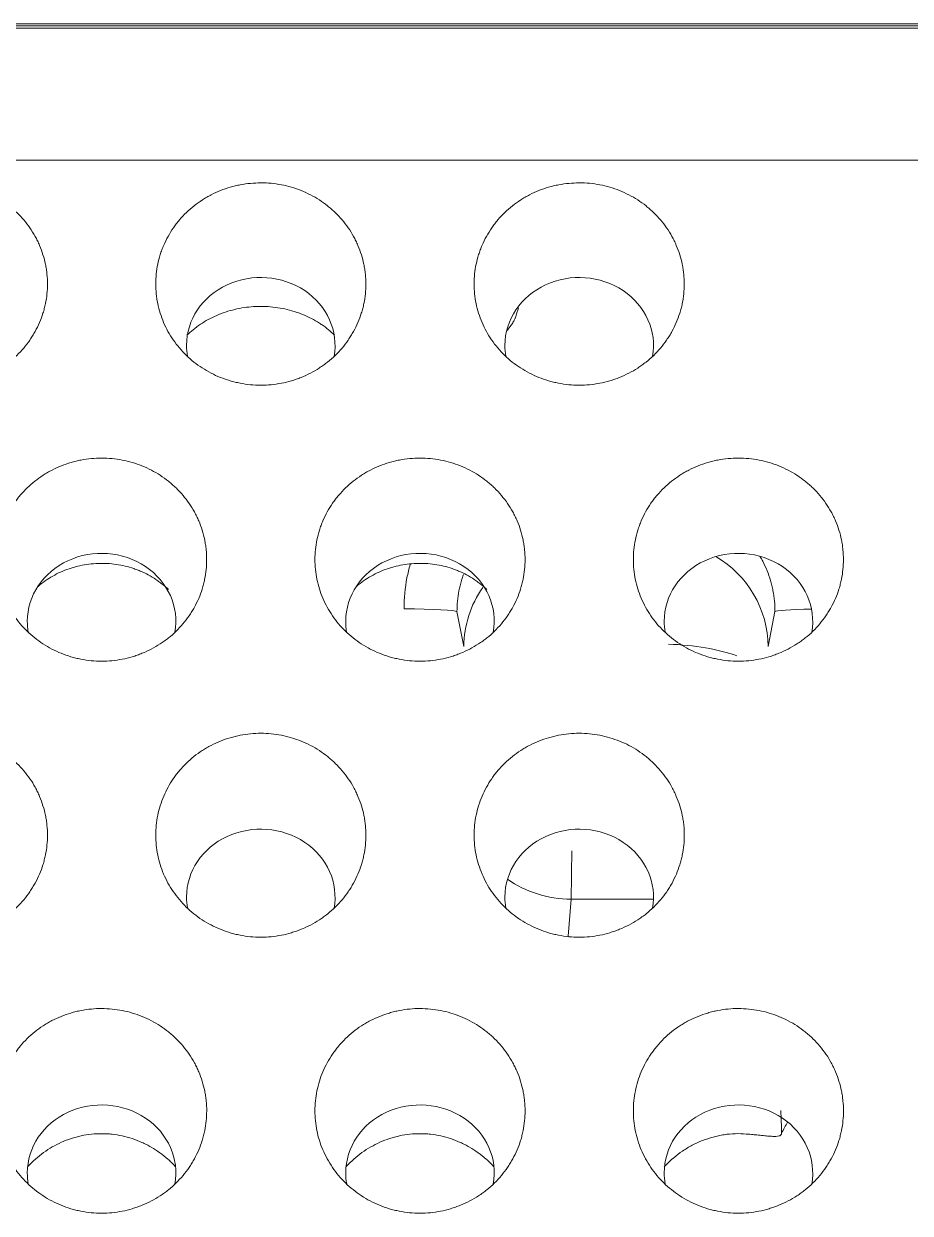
# Model space of a CAD drawing. Header units: millimetres. Extents: x 70151 to 230897, y 35202 to 113211.
# Drawn here: x 179196.41 to 179204.73, y 69244.43 to 69255.58 of the extents above; entities that cross this region are included whole.
import ezdxf

# ---------------------------------------------------------------- set-up
doc = ezdxf.new("R2010")
doc.units = ezdxf.units.MM
doc.header["$LTSCALE"] = 50
doc.layers.add('2-con', color=2, linetype='Continuous')
doc.layers.add('mark-B', color=2, linetype='Continuous', lineweight=20)

# ---------------------------------------------------------------- blocks, each defined once
blk = doc.blocks.new('무풍1WAY 대형')
at = {"layer": 'mark-B'}
for p, q in [((-546.632, -487.922), (-546.606, -487.577)), ((-547.405, -487.922), (-546.632, -487.922)), ((-548.546, -490.621), (-548.481, -490.294)), ((-545.627, -490.294), (-545.562, -490.621)), ((-551.699, -496.114), (0.012, -496.114)), ((-550.527, -496.135), (550.963, -496.135))]:
    blk.add_line(p, q, dxfattribs=at)
for centre, major_axis, ratio, start_param, end_param in [((-548.203, -485.356), (0.697, 0), 0.913545, 2.974894, 6.283185), ((-548.203, -485.356), (0.697, 0), 0.913545, 0, 0.162483), ((-545.215, -485.356), (0.697, 0), 0.913545, 2.974894, 6.283185), ((-545.215, -485.356), (0.697, 0), 0.913545, 0, 0.162483), ((-542.227, -485.356), (0.697, 0), 0.913545, 2.974894, 6.283185), ((-542.227, -485.356), (0.697, 0), 0.913545, 0, 0.162483), ((-546.709, -487.943), (0.697, 0), 0.913545, 2.976165, 6.283185), ((-546.709, -487.943), (0.697, 0), 0.913545, 0, 0.161204), ((-543.721, -487.943), (0.697, 0), 0.913545, 2.976165, 6.283185), ((-543.721, -487.943), (0.697, 0), 0.913545, 0, 0.161204), ((-546.625, -489.275), (0, -1.494), 0.01164, 3.577926, 4.066834), ((-546.632, -488.824), (0.993, -0.075), 0.905851, 0.99653, 1.638805), ((-547.473, -489.975), (0.996, -0.012), 0.343202, 3.915341, 4.642148), ((-547.486, -490.294), (0.977, -0.193), 0.984228, 3.340172, 4.373896), ((-546.622, -490.294), (0.977, 0.193), 0.984228, 5.48594, 6.084606), ((-548.203, -490.53), (0.697, 0), 0.913545, 2.977444, 6.283185), ((-548.203, -490.53), (0.697, 0), 0.913545, 0, 0.159831), ((-545.215, -490.53), (0.697, 0), 0.913545, 2.977444, 6.283185), ((-545.215, -490.53), (0.697, 0), 0.913545, 0, 0.159831), ((-542.227, -490.53), (0.697, 0), 0.913545, 2.977444, 6.283185), ((-542.227, -490.53), (0.697, 0), 0.913545, 0, 0.159831), ((-549.043, -490.621), (-0.498, -0.001), 0.049798, 1.887341, 3.106643), ((-545.065, -490.621), (-0.498, 0.001), 0.049798, 0.03495, 1.570898), ((-546.709, -493.118), (0.697, 0), 0.913545, 2.978723, 6.283185), ((-546.709, -493.118), (0.697, 0), 0.913545, 0, 0.158552), ((-543.721, -493.118), (0.697, 0), 0.913545, 2.978723, 6.283185), ((-543.721, -493.118), (0.697, 0), 0.913545, 0, 0.158552)]:
    blk.add_ellipse(centre, major_axis=major_axis, ratio=ratio, start_param=start_param, end_param=end_param, dxfattribs=at)
for points, knots in [([(-548.203, -484.977), (-548.137, -484.977), (-548.072, -484.984), (-547.992, -484.999), (-547.976, -485.003), (-547.945, -485.011), (-547.929, -485.015), (-547.883, -485.029), (-547.822, -485.05), (-547.764, -485.077), (-547.707, -485.107), (-547.678, -485.124), (-547.598, -485.177), (-547.548, -485.217), (-547.48, -485.283), (-547.459, -485.307), (-547.418, -485.356), (-547.398, -485.381), (-547.345, -485.459), (-547.315, -485.515), (-547.278, -485.602), (-547.268, -485.631), (-547.249, -485.691), (-547.241, -485.722), (-547.223, -485.813), (-547.217, -485.875), (-547.217, -486.001), (-547.223, -486.063), (-547.242, -486.155), (-547.249, -486.185), (-547.268, -486.245), (-547.279, -486.275), (-547.316, -486.362), (-547.346, -486.417), (-547.39, -486.482), (-547.4, -486.495), (-547.419, -486.52), (-547.429, -486.533), (-547.46, -486.569), (-547.481, -486.593), (-547.549, -486.659), (-547.599, -486.699), (-547.667, -486.743), (-547.68, -486.752), (-547.708, -486.768), (-547.722, -486.776), (-547.765, -486.798), (-547.823, -486.825), (-547.899, -486.851), (-547.946, -486.864), (-547.978, -486.872), (-547.994, -486.875), (-548.074, -486.891), (-548.138, -486.897), (-548.235, -486.897), (-548.268, -486.895), (-548.333, -486.889), (-548.365, -486.884), (-548.46, -486.866), (-548.522, -486.847), (-548.612, -486.811), (-548.642, -486.797), (-548.699, -486.767), (-548.754, -486.735), (-548.818, -486.688), (-548.855, -486.657), (-548.879, -486.636), (-548.891, -486.625), (-548.948, -486.569), (-548.988, -486.521), (-549.042, -486.443), (-549.058, -486.416), (-549.081, -486.374), (-549.088, -486.36), (-549.102, -486.332), (-549.108, -486.317), (-549.139, -486.245), (-549.157, -486.185), (-549.173, -486.109), (-549.176, -486.093), (-549.18, -486.062), (-549.182, -486.047), (-549.187, -486), (-549.189, -485.968), (-549.189, -485.875), (-549.182, -485.813), (-549.167, -485.736), (-549.163, -485.721), (-549.155, -485.69), (-549.151, -485.675), (-549.137, -485.63), (-549.116, -485.571), (-549.082, -485.501), (-549.058, -485.46), (-549.041, -485.433), (-549.033, -485.419), (-548.988, -485.354), (-548.947, -485.305), (-548.879, -485.239), (-548.855, -485.217), (-548.818, -485.187), (-548.805, -485.177), (-548.779, -485.158), (-548.766, -485.149), (-548.698, -485.105), (-548.642, -485.076), (-548.567, -485.045), (-548.552, -485.04), (-548.521, -485.029), (-548.506, -485.024), (-548.459, -485.01), (-548.427, -485.002), (-548.332, -484.984), (-548.268, -484.977), (-548.203, -484.977)], [0, 0, 0, 0, 0.03125, 0.03125, 0.039063, 0.039063, 0.046875, 0.046875, 0.0625, 0.078125, 0.078125, 0.09375, 0.09375, 0.125, 0.125, 0.140625, 0.140625, 0.15625, 0.15625, 0.1875, 0.1875, 0.203125, 0.203125, 0.21875, 0.21875, 0.25, 0.25, 0.28125, 0.28125, 0.296875, 0.296875, 0.3125, 0.3125, 0.34375, 0.34375, 0.351563, 0.351563, 0.359375, 0.359375, 0.375, 0.375, 0.40625, 0.40625, 0.414063, 0.414063, 0.421875, 0.421875, 0.4375, 0.453125, 0.460938, 0.460938, 0.46875, 0.46875, 0.5, 0.5, 0.515625, 0.515625, 0.53125, 0.53125, 0.5625, 0.5625, 0.578125, 0.578125, 0.59375, 0.609375, 0.617187, 0.617187, 0.625, 0.625, 0.65625, 0.65625, 0.671875, 0.671875, 0.679687, 0.679687, 0.6875, 0.6875, 0.71875, 0.71875, 0.726562, 0.726562, 0.734375, 0.734375, 0.75, 0.75, 0.78125, 0.78125, 0.789062, 0.789062, 0.796875, 0.796875, 0.8125, 0.828125, 0.835937, 0.835937, 0.84375, 0.84375, 0.875, 0.875, 0.890625, 0.890625, 0.898437, 0.898437, 0.90625, 0.90625, 0.9375, 0.9375, 0.945312, 0.945312, 0.953125, 0.953125, 0.96875, 0.96875, 1, 1, 1, 1]), ([(-545.215, -484.977), (-545.15, -484.977), (-545.085, -484.984), (-545.005, -484.999), (-544.989, -485.003), (-544.957, -485.011), (-544.941, -485.015), (-544.895, -485.029), (-544.834, -485.05), (-544.776, -485.077), (-544.719, -485.107), (-544.691, -485.124), (-544.61, -485.177), (-544.561, -485.217), (-544.493, -485.283), (-544.471, -485.307), (-544.43, -485.356), (-544.411, -485.381), (-544.358, -485.459), (-544.328, -485.515), (-544.291, -485.602), (-544.28, -485.631), (-544.261, -485.691), (-544.254, -485.722), (-544.235, -485.813), (-544.229, -485.875), (-544.229, -486.001), (-544.235, -486.063), (-544.254, -486.155), (-544.262, -486.185), (-544.28, -486.245), (-544.291, -486.275), (-544.328, -486.362), (-544.358, -486.417), (-544.403, -486.482), (-544.412, -486.495), (-544.431, -486.52), (-544.441, -486.533), (-544.472, -486.569), (-544.494, -486.593), (-544.562, -486.659), (-544.612, -486.699), (-544.679, -486.743), (-544.693, -486.752), (-544.721, -486.768), (-544.735, -486.776), (-544.778, -486.798), (-544.836, -486.825), (-544.912, -486.851), (-544.959, -486.864), (-544.991, -486.872), (-545.007, -486.875), (-545.086, -486.891), (-545.151, -486.897), (-545.248, -486.897), (-545.28, -486.895), (-545.345, -486.889), (-545.378, -486.884), (-545.473, -486.866), (-545.534, -486.847), (-545.624, -486.811), (-545.654, -486.797), (-545.711, -486.767), (-545.766, -486.735), (-545.831, -486.688), (-545.867, -486.657), (-545.891, -486.636), (-545.903, -486.625), (-545.96, -486.569), (-546.001, -486.521), (-546.054, -486.443), (-546.071, -486.416), (-546.093, -486.374), (-546.101, -486.36), (-546.114, -486.332), (-546.121, -486.317), (-546.151, -486.245), (-546.17, -486.185), (-546.185, -486.109), (-546.188, -486.093), (-546.193, -486.062), (-546.195, -486.047), (-546.2, -486), (-546.201, -485.968), (-546.201, -485.875), (-546.195, -485.813), (-546.179, -485.736), (-546.176, -485.721), (-546.168, -485.69), (-546.164, -485.675), (-546.15, -485.63), (-546.128, -485.571), (-546.094, -485.501), (-546.07, -485.46), (-546.054, -485.433), (-546.045, -485.419), (-546, -485.354), (-545.96, -485.305), (-545.892, -485.239), (-545.868, -485.217), (-545.83, -485.187), (-545.817, -485.177), (-545.791, -485.158), (-545.778, -485.149), (-545.711, -485.105), (-545.654, -485.076), (-545.579, -485.045), (-545.564, -485.04), (-545.533, -485.029), (-545.518, -485.024), (-545.471, -485.01), (-545.44, -485.002), (-545.345, -484.984), (-545.281, -484.977), (-545.215, -484.977)], [0, 0, 0, 0, 0.03125, 0.03125, 0.039062, 0.039062, 0.046875, 0.046875, 0.0625, 0.078125, 0.078125, 0.09375, 0.09375, 0.125, 0.125, 0.140625, 0.140625, 0.15625, 0.15625, 0.1875, 0.1875, 0.203125, 0.203125, 0.21875, 0.21875, 0.25, 0.25, 0.28125, 0.28125, 0.296875, 0.296875, 0.3125, 0.3125, 0.34375, 0.34375, 0.351562, 0.351562, 0.359375, 0.359375, 0.375, 0.375, 0.40625, 0.40625, 0.414062, 0.414062, 0.421875, 0.421875, 0.4375, 0.453125, 0.460937, 0.460937, 0.46875, 0.46875, 0.5, 0.5, 0.515625, 0.515625, 0.53125, 0.53125, 0.5625, 0.5625, 0.578125, 0.578125, 0.59375, 0.609375, 0.617187, 0.617187, 0.625, 0.625, 0.65625, 0.65625, 0.671875, 0.671875, 0.679687, 0.679687, 0.6875, 0.6875, 0.71875, 0.71875, 0.726562, 0.726562, 0.734375, 0.734375, 0.75, 0.75, 0.78125, 0.78125, 0.789062, 0.789062, 0.796875, 0.796875, 0.8125, 0.828125, 0.835937, 0.835937, 0.84375, 0.84375, 0.875, 0.875, 0.890625, 0.890625, 0.898437, 0.898437, 0.90625, 0.90625, 0.9375, 0.9375, 0.945312, 0.945312, 0.953125, 0.953125, 0.96875, 0.96875, 1, 1, 1, 1]), ([(-542.227, -484.977), (-542.162, -484.977), (-542.097, -484.984), (-542.017, -484.999), (-542.001, -485.003), (-541.97, -485.011), (-541.954, -485.015), (-541.907, -485.029), (-541.847, -485.05), (-541.789, -485.077), (-541.731, -485.107), (-541.703, -485.124), (-541.623, -485.177), (-541.573, -485.217), (-541.505, -485.283), (-541.484, -485.307), (-541.443, -485.356), (-541.423, -485.381), (-541.37, -485.459), (-541.34, -485.515), (-541.303, -485.602), (-541.292, -485.631), (-541.274, -485.691), (-541.266, -485.722), (-541.248, -485.813), (-541.241, -485.875), (-541.241, -486.001), (-541.248, -486.063), (-541.266, -486.155), (-541.274, -486.185), (-541.293, -486.245), (-541.304, -486.275), (-541.341, -486.362), (-541.371, -486.417), (-541.415, -486.482), (-541.425, -486.495), (-541.444, -486.52), (-541.454, -486.533), (-541.485, -486.569), (-541.506, -486.593), (-541.574, -486.659), (-541.624, -486.699), (-541.691, -486.743), (-541.705, -486.752), (-541.733, -486.768), (-541.747, -486.776), (-541.79, -486.798), (-541.848, -486.825), (-541.924, -486.851), (-541.971, -486.864), (-542.003, -486.872), (-542.019, -486.875), (-542.099, -486.891), (-542.163, -486.897), (-542.26, -486.897), (-542.293, -486.895), (-542.358, -486.889), (-542.39, -486.884), (-542.485, -486.866), (-542.547, -486.847), (-542.637, -486.811), (-542.666, -486.797), (-542.724, -486.767), (-542.779, -486.735), (-542.843, -486.688), (-542.88, -486.657), (-542.904, -486.636), (-542.915, -486.625), (-542.973, -486.569), (-543.013, -486.521), (-543.067, -486.443), (-543.083, -486.416), (-543.106, -486.374), (-543.113, -486.36), (-543.127, -486.332), (-543.133, -486.317), (-543.164, -486.245), (-543.182, -486.185), (-543.198, -486.109), (-543.201, -486.093), (-543.205, -486.062), (-543.207, -486.047), (-543.212, -486), (-543.214, -485.968), (-543.213, -485.875), (-543.207, -485.813), (-543.192, -485.736), (-543.188, -485.721), (-543.18, -485.69), (-543.176, -485.675), (-543.162, -485.63), (-543.14, -485.571), (-543.106, -485.501), (-543.083, -485.46), (-543.066, -485.433), (-543.058, -485.419), (-543.013, -485.354), (-542.972, -485.305), (-542.904, -485.239), (-542.88, -485.217), (-542.843, -485.187), (-542.83, -485.177), (-542.804, -485.158), (-542.79, -485.149), (-542.723, -485.105), (-542.667, -485.076), (-542.592, -485.045), (-542.577, -485.04), (-542.546, -485.029), (-542.53, -485.024), (-542.484, -485.01), (-542.452, -485.002), (-542.357, -484.984), (-542.293, -484.977), (-542.227, -484.977)], [0, 0, 0, 0, 0.03125, 0.03125, 0.039063, 0.039063, 0.046875, 0.046875, 0.0625, 0.078125, 0.078125, 0.09375, 0.09375, 0.125, 0.125, 0.140625, 0.140625, 0.15625, 0.15625, 0.1875, 0.1875, 0.203125, 0.203125, 0.21875, 0.21875, 0.25, 0.25, 0.28125, 0.28125, 0.296875, 0.296875, 0.3125, 0.3125, 0.34375, 0.34375, 0.351563, 0.351563, 0.359375, 0.359375, 0.375, 0.375, 0.40625, 0.40625, 0.414063, 0.414063, 0.421875, 0.421875, 0.4375, 0.453125, 0.460937, 0.460937, 0.46875, 0.46875, 0.5, 0.5, 0.515625, 0.515625, 0.53125, 0.53125, 0.5625, 0.5625, 0.578125, 0.578125, 0.59375, 0.609375, 0.617187, 0.617187, 0.625, 0.625, 0.65625, 0.65625, 0.671875, 0.671875, 0.679687, 0.679687, 0.6875, 0.6875, 0.71875, 0.71875, 0.726562, 0.726562, 0.734375, 0.734375, 0.75, 0.75, 0.78125, 0.78125, 0.789062, 0.789062, 0.796875, 0.796875, 0.8125, 0.828125, 0.835938, 0.835938, 0.84375, 0.84375, 0.875, 0.875, 0.890625, 0.890625, 0.898438, 0.898438, 0.90625, 0.90625, 0.9375, 0.9375, 0.945313, 0.945313, 0.953125, 0.953125, 0.96875, 0.96875, 1, 1, 1, 1]), ([(-548.277, -485.72), (-548.207, -485.726), (-548.137, -485.724), (-548.051, -485.711), (-548.033, -485.708), (-547.999, -485.7), (-547.982, -485.696), (-547.931, -485.682), (-547.864, -485.66), (-547.801, -485.631), (-547.754, -485.607), (-547.739, -485.598), (-547.709, -485.58), (-547.694, -485.57), (-547.621, -485.521), (-547.568, -485.476), (-547.515, -485.421), (-547.511, -485.416), (-547.507, -485.412)], [0, 0, 0, 0, 0.244679, 0.244679, 0.305848, 0.305848, 0.367018, 0.367018, 0.489358, 0.611697, 0.611697, 0.672867, 0.672867, 0.734036, 0.734036, 0.978715, 0.978715, 1, 1, 1, 1]), ([(-544.519, -485.412), (-544.521, -485.414), (-544.523, -485.416), (-544.57, -485.465), (-544.618, -485.508), (-544.697, -485.565), (-544.725, -485.582), (-544.781, -485.615), (-544.838, -485.644), (-544.914, -485.673), (-544.96, -485.687), (-544.992, -485.696), (-545.008, -485.699), (-545.087, -485.717), (-545.151, -485.723), (-545.232, -485.723), (-545.248, -485.723), (-545.281, -485.721), (-545.297, -485.72), (-545.346, -485.714), (-545.378, -485.709), (-545.472, -485.689), (-545.533, -485.668), (-545.607, -485.635), (-545.622, -485.628), (-545.651, -485.613), (-545.665, -485.606), (-545.707, -485.581), (-545.761, -485.546), (-545.824, -485.496), (-545.86, -485.463), (-545.883, -485.441), (-545.895, -485.429), (-545.906, -485.416), (-545.907, -485.416), (-545.907, -485.415)], [0, 0, 0, 0, 0.005586, 0.005586, 0.129686, 0.129686, 0.191736, 0.191736, 0.253786, 0.315837, 0.346862, 0.346862, 0.377887, 0.377887, 0.501987, 0.501987, 0.533012, 0.533012, 0.564037, 0.564037, 0.626087, 0.626087, 0.750188, 0.750188, 0.781213, 0.781213, 0.812238, 0.812238, 0.874288, 0.936338, 0.967363, 0.967363, 0.998388, 0.998388, 1, 1, 1, 1]), ([(-541.532, -485.412), (-541.534, -485.414), (-541.536, -485.416), (-541.582, -485.465), (-541.63, -485.508), (-541.709, -485.565), (-541.737, -485.582), (-541.793, -485.615), (-541.851, -485.644), (-541.926, -485.673), (-541.973, -485.687), (-542.004, -485.696), (-542.02, -485.699), (-542.1, -485.717), (-542.164, -485.723), (-542.245, -485.723), (-542.261, -485.723), (-542.293, -485.721), (-542.309, -485.72), (-542.358, -485.714), (-542.39, -485.709), (-542.485, -485.689), (-542.546, -485.668), (-542.62, -485.635), (-542.635, -485.628), (-542.664, -485.613), (-542.678, -485.606), (-542.72, -485.581), (-542.774, -485.546), (-542.837, -485.496), (-542.872, -485.463), (-542.896, -485.441), (-542.907, -485.429), (-542.919, -485.416), (-542.919, -485.416), (-542.92, -485.415)], [0, 0, 0, 0, 0.005586, 0.005586, 0.129686, 0.129686, 0.191736, 0.191736, 0.253786, 0.315837, 0.346862, 0.346862, 0.377887, 0.377887, 0.501987, 0.501987, 0.533012, 0.533012, 0.564037, 0.564037, 0.626087, 0.626087, 0.750188, 0.750188, 0.781213, 0.781213, 0.812238, 0.812238, 0.874288, 0.936338, 0.967363, 0.967363, 0.998388, 0.998388, 1, 1, 1, 1]), ([(-548.277, -485.72), (-548.299, -485.718), (-548.321, -485.716), (-548.353, -485.713), (-548.364, -485.712), (-548.385, -485.71), (-548.395, -485.709), (-548.426, -485.706), (-548.445, -485.704), (-548.472, -485.701), (-548.481, -485.701), (-548.498, -485.699), (-548.514, -485.698), (-548.528, -485.698), (-548.542, -485.698), (-548.548, -485.698), (-548.566, -485.698), (-548.576, -485.7), (-548.588, -485.703), (-548.592, -485.705), (-548.598, -485.708), (-548.6, -485.71), (-548.606, -485.717), (-548.608, -485.722), (-548.608, -485.728)], [0, 0, 0, 0, 0.125, 0.125, 0.1875, 0.1875, 0.25, 0.25, 0.375, 0.375, 0.4375, 0.4375, 0.5, 0.5625, 0.5625, 0.625, 0.625, 0.75, 0.75, 0.8125, 0.8125, 0.875, 0.875, 1, 1, 1, 1]), ([(-546.709, -487.566), (-546.643, -487.566), (-546.579, -487.573), (-546.498, -487.588), (-546.483, -487.592), (-546.451, -487.6), (-546.435, -487.604), (-546.389, -487.618), (-546.328, -487.639), (-546.27, -487.666), (-546.213, -487.696), (-546.185, -487.712), (-546.104, -487.765), (-546.055, -487.805), (-545.987, -487.871), (-545.965, -487.894), (-545.924, -487.943), (-545.905, -487.969), (-545.852, -488.046), (-545.822, -488.101), (-545.785, -488.188), (-545.774, -488.218), (-545.755, -488.278), (-545.748, -488.308), (-545.729, -488.399), (-545.723, -488.461), (-545.723, -488.587), (-545.729, -488.648), (-545.748, -488.74), (-545.756, -488.77), (-545.774, -488.83), (-545.785, -488.859), (-545.822, -488.946), (-545.852, -489.001), (-545.897, -489.066), (-545.906, -489.079), (-545.925, -489.104), (-545.935, -489.116), (-545.966, -489.153), (-545.988, -489.176), (-546.056, -489.242), (-546.106, -489.282), (-546.173, -489.326), (-546.187, -489.334), (-546.215, -489.35), (-546.229, -489.358), (-546.272, -489.38), (-546.33, -489.407), (-546.406, -489.433), (-546.453, -489.446), (-546.484, -489.454), (-546.5, -489.457), (-546.58, -489.473), (-546.644, -489.479), (-546.741, -489.479), (-546.774, -489.477), (-546.839, -489.471), (-546.871, -489.466), (-546.966, -489.448), (-547.028, -489.429), (-547.118, -489.393), (-547.147, -489.38), (-547.205, -489.35), (-547.26, -489.318), (-547.324, -489.271), (-547.361, -489.24), (-547.385, -489.219), (-547.397, -489.208), (-547.454, -489.152), (-547.494, -489.104), (-547.548, -489.026), (-547.564, -489), (-547.587, -488.958), (-547.594, -488.944), (-547.608, -488.916), (-547.614, -488.901), (-547.645, -488.829), (-547.664, -488.77), (-547.679, -488.694), (-547.682, -488.678), (-547.687, -488.647), (-547.689, -488.632), (-547.693, -488.585), (-547.695, -488.554), (-547.695, -488.461), (-547.689, -488.399), (-547.673, -488.322), (-547.669, -488.307), (-547.661, -488.276), (-547.657, -488.261), (-547.643, -488.217), (-547.622, -488.158), (-547.588, -488.088), (-547.564, -488.047), (-547.547, -488.02), (-547.539, -488.006), (-547.494, -487.941), (-547.453, -487.893), (-547.385, -487.826), (-547.361, -487.805), (-547.324, -487.775), (-547.311, -487.765), (-547.285, -487.747), (-547.271, -487.738), (-547.204, -487.694), (-547.148, -487.664), (-547.073, -487.634), (-547.058, -487.628), (-547.027, -487.618), (-547.012, -487.613), (-546.965, -487.599), (-546.934, -487.591), (-546.839, -487.573), (-546.774, -487.566), (-546.709, -487.566)], [0, 0, 0, 0, 0.03125, 0.03125, 0.039063, 0.039063, 0.046875, 0.046875, 0.0625, 0.078125, 0.078125, 0.09375, 0.09375, 0.125, 0.125, 0.140625, 0.140625, 0.15625, 0.15625, 0.1875, 0.1875, 0.203125, 0.203125, 0.21875, 0.21875, 0.25, 0.25, 0.28125, 0.28125, 0.296875, 0.296875, 0.3125, 0.3125, 0.34375, 0.34375, 0.351563, 0.351563, 0.359375, 0.359375, 0.375, 0.375, 0.40625, 0.40625, 0.414063, 0.414063, 0.421875, 0.421875, 0.4375, 0.453125, 0.460938, 0.460938, 0.46875, 0.46875, 0.5, 0.5, 0.515625, 0.515625, 0.53125, 0.53125, 0.5625, 0.5625, 0.578125, 0.578125, 0.59375, 0.609375, 0.617188, 0.617188, 0.625, 0.625, 0.65625, 0.65625, 0.671875, 0.671875, 0.679688, 0.679688, 0.6875, 0.6875, 0.71875, 0.71875, 0.726563, 0.726563, 0.734375, 0.734375, 0.75, 0.75, 0.78125, 0.78125, 0.789063, 0.789063, 0.796875, 0.796875, 0.8125, 0.828125, 0.835938, 0.835938, 0.84375, 0.84375, 0.875, 0.875, 0.890625, 0.890625, 0.898438, 0.898438, 0.90625, 0.90625, 0.9375, 0.9375, 0.945312, 0.945312, 0.953125, 0.953125, 0.96875, 0.96875, 1, 1, 1, 1]), ([(-543.721, -487.566), (-543.656, -487.566), (-543.591, -487.573), (-543.511, -487.588), (-543.495, -487.592), (-543.463, -487.6), (-543.448, -487.604), (-543.401, -487.618), (-543.341, -487.639), (-543.283, -487.666), (-543.225, -487.696), (-543.197, -487.712), (-543.117, -487.765), (-543.067, -487.805), (-542.999, -487.871), (-542.978, -487.894), (-542.937, -487.943), (-542.917, -487.969), (-542.864, -488.046), (-542.834, -488.101), (-542.797, -488.188), (-542.786, -488.218), (-542.768, -488.278), (-542.76, -488.308), (-542.742, -488.399), (-542.735, -488.461), (-542.735, -488.587), (-542.742, -488.648), (-542.76, -488.74), (-542.768, -488.77), (-542.787, -488.83), (-542.798, -488.859), (-542.835, -488.946), (-542.865, -489.001), (-542.909, -489.066), (-542.919, -489.079), (-542.938, -489.104), (-542.948, -489.116), (-542.979, -489.153), (-543, -489.176), (-543.068, -489.242), (-543.118, -489.282), (-543.186, -489.326), (-543.199, -489.334), (-543.227, -489.35), (-543.241, -489.358), (-543.284, -489.38), (-543.342, -489.407), (-543.418, -489.433), (-543.465, -489.446), (-543.497, -489.454), (-543.513, -489.457), (-543.593, -489.473), (-543.657, -489.479), (-543.754, -489.479), (-543.786, -489.477), (-543.851, -489.471), (-543.884, -489.466), (-543.979, -489.448), (-544.04, -489.429), (-544.13, -489.393), (-544.16, -489.38), (-544.217, -489.35), (-544.272, -489.318), (-544.337, -489.271), (-544.373, -489.24), (-544.397, -489.219), (-544.409, -489.208), (-544.466, -489.152), (-544.507, -489.104), (-544.56, -489.026), (-544.577, -489), (-544.599, -488.958), (-544.607, -488.944), (-544.62, -488.916), (-544.627, -488.901), (-544.658, -488.829), (-544.676, -488.77), (-544.692, -488.694), (-544.694, -488.678), (-544.699, -488.647), (-544.701, -488.632), (-544.706, -488.585), (-544.707, -488.554), (-544.707, -488.461), (-544.701, -488.399), (-544.685, -488.322), (-544.682, -488.307), (-544.674, -488.276), (-544.67, -488.261), (-544.656, -488.217), (-544.634, -488.158), (-544.6, -488.088), (-544.576, -488.047), (-544.56, -488.02), (-544.551, -488.006), (-544.506, -487.941), (-544.466, -487.893), (-544.397, -487.826), (-544.374, -487.805), (-544.336, -487.775), (-544.323, -487.765), (-544.297, -487.747), (-544.284, -487.738), (-544.217, -487.694), (-544.16, -487.664), (-544.085, -487.634), (-544.07, -487.628), (-544.04, -487.618), (-544.024, -487.613), (-543.977, -487.599), (-543.946, -487.591), (-543.851, -487.573), (-543.787, -487.566), (-543.721, -487.566)], [0, 0, 0, 0, 0.03125, 0.03125, 0.039063, 0.039063, 0.046875, 0.046875, 0.0625, 0.078125, 0.078125, 0.09375, 0.09375, 0.125, 0.125, 0.140625, 0.140625, 0.15625, 0.15625, 0.1875, 0.1875, 0.203125, 0.203125, 0.21875, 0.21875, 0.25, 0.25, 0.28125, 0.28125, 0.296875, 0.296875, 0.3125, 0.3125, 0.34375, 0.34375, 0.351563, 0.351563, 0.359375, 0.359375, 0.375, 0.375, 0.40625, 0.40625, 0.414063, 0.414063, 0.421875, 0.421875, 0.4375, 0.453125, 0.460938, 0.460938, 0.46875, 0.46875, 0.5, 0.5, 0.515625, 0.515625, 0.53125, 0.53125, 0.5625, 0.5625, 0.578125, 0.578125, 0.59375, 0.609375, 0.617188, 0.617188, 0.625, 0.625, 0.65625, 0.65625, 0.671875, 0.671875, 0.679688, 0.679688, 0.6875, 0.6875, 0.71875, 0.71875, 0.726563, 0.726563, 0.734375, 0.734375, 0.75, 0.75, 0.78125, 0.78125, 0.789063, 0.789063, 0.796875, 0.796875, 0.8125, 0.828125, 0.835938, 0.835938, 0.84375, 0.84375, 0.875, 0.875, 0.890625, 0.890625, 0.898438, 0.898438, 0.90625, 0.90625, 0.9375, 0.9375, 0.945312, 0.945312, 0.953125, 0.953125, 0.96875, 0.96875, 1, 1, 1, 1]), ([(-540.734, -487.566), (-540.668, -487.566), (-540.603, -487.573), (-540.523, -487.588), (-540.507, -487.592), (-540.476, -487.6), (-540.46, -487.604), (-540.414, -487.618), (-540.353, -487.639), (-540.295, -487.666), (-540.238, -487.696), (-540.21, -487.712), (-540.129, -487.765), (-540.08, -487.805), (-540.012, -487.871), (-539.99, -487.894), (-539.949, -487.943), (-539.93, -487.969), (-539.877, -488.046), (-539.847, -488.101), (-539.81, -488.188), (-539.799, -488.218), (-539.78, -488.278), (-539.773, -488.308), (-539.754, -488.399), (-539.748, -488.461), (-539.748, -488.587), (-539.754, -488.648), (-539.773, -488.74), (-539.781, -488.77), (-539.799, -488.83), (-539.81, -488.859), (-539.847, -488.946), (-539.877, -489.001), (-539.922, -489.066), (-539.931, -489.079), (-539.95, -489.104), (-539.96, -489.116), (-539.991, -489.153), (-540.013, -489.176), (-540.081, -489.242), (-540.13, -489.282), (-540.198, -489.326), (-540.212, -489.334), (-540.24, -489.35), (-540.254, -489.358), (-540.297, -489.38), (-540.355, -489.407), (-540.431, -489.433), (-540.478, -489.446), (-540.509, -489.454), (-540.525, -489.457), (-540.605, -489.473), (-540.669, -489.479), (-540.766, -489.479), (-540.799, -489.477), (-540.864, -489.471), (-540.896, -489.466), (-540.991, -489.448), (-541.053, -489.429), (-541.143, -489.393), (-541.172, -489.38), (-541.229, -489.35), (-541.285, -489.318), (-541.349, -489.271), (-541.386, -489.24), (-541.41, -489.219), (-541.421, -489.208), (-541.479, -489.152), (-541.519, -489.104), (-541.573, -489.026), (-541.589, -489), (-541.612, -488.958), (-541.619, -488.944), (-541.633, -488.916), (-541.639, -488.901), (-541.67, -488.829), (-541.688, -488.77), (-541.704, -488.694), (-541.707, -488.678), (-541.711, -488.647), (-541.713, -488.632), (-541.718, -488.585), (-541.72, -488.554), (-541.72, -488.461), (-541.713, -488.399), (-541.698, -488.322), (-541.694, -488.307), (-541.686, -488.276), (-541.682, -488.261), (-541.668, -488.217), (-541.647, -488.158), (-541.612, -488.088), (-541.589, -488.047), (-541.572, -488.02), (-541.564, -488.006), (-541.519, -487.941), (-541.478, -487.893), (-541.41, -487.826), (-541.386, -487.805), (-541.349, -487.775), (-541.336, -487.765), (-541.31, -487.747), (-541.296, -487.738), (-541.229, -487.694), (-541.173, -487.664), (-541.098, -487.634), (-541.083, -487.628), (-541.052, -487.618), (-541.036, -487.613), (-540.99, -487.599), (-540.958, -487.591), (-540.863, -487.573), (-540.799, -487.566), (-540.734, -487.566)], [0, 0, 0, 0, 0.03125, 0.03125, 0.039062, 0.039062, 0.046875, 0.046875, 0.0625, 0.078125, 0.078125, 0.09375, 0.09375, 0.125, 0.125, 0.140625, 0.140625, 0.15625, 0.15625, 0.1875, 0.1875, 0.203125, 0.203125, 0.21875, 0.21875, 0.25, 0.25, 0.28125, 0.28125, 0.296875, 0.296875, 0.3125, 0.3125, 0.34375, 0.34375, 0.351563, 0.351563, 0.359375, 0.359375, 0.375, 0.375, 0.40625, 0.40625, 0.414063, 0.414063, 0.421875, 0.421875, 0.4375, 0.453125, 0.460938, 0.460938, 0.46875, 0.46875, 0.5, 0.5, 0.515625, 0.515625, 0.53125, 0.53125, 0.5625, 0.5625, 0.578125, 0.578125, 0.59375, 0.609375, 0.617188, 0.617188, 0.625, 0.625, 0.65625, 0.65625, 0.671875, 0.671875, 0.679688, 0.679688, 0.6875, 0.6875, 0.71875, 0.71875, 0.726563, 0.726563, 0.734375, 0.734375, 0.75, 0.75, 0.78125, 0.78125, 0.789063, 0.789063, 0.796875, 0.796875, 0.8125, 0.828125, 0.835938, 0.835938, 0.84375, 0.84375, 0.875, 0.875, 0.890625, 0.890625, 0.898438, 0.898438, 0.90625, 0.90625, 0.9375, 0.9375, 0.945313, 0.945313, 0.953125, 0.953125, 0.96875, 0.96875, 1, 1, 1, 1]), ([(-548.203, -490.155), (-548.137, -490.155), (-548.072, -490.162), (-547.992, -490.177), (-547.976, -490.181), (-547.945, -490.188), (-547.929, -490.193), (-547.883, -490.206), (-547.822, -490.228), (-547.764, -490.254), (-547.707, -490.284), (-547.679, -490.3), (-547.598, -490.353), (-547.549, -490.392), (-547.481, -490.459), (-547.459, -490.482), (-547.418, -490.531), (-547.399, -490.556), (-547.346, -490.633), (-547.316, -490.688), (-547.279, -490.775), (-547.268, -490.804), (-547.249, -490.864), (-547.234, -490.924), (-547.224, -490.985), (-547.218, -491.047), (-547.217, -491.078), (-547.217, -491.172), (-547.223, -491.233), (-547.242, -491.324), (-547.25, -491.354), (-547.264, -491.399), (-547.269, -491.414), (-547.28, -491.444), (-547.285, -491.458), (-547.316, -491.53), (-547.346, -491.585), (-547.391, -491.649), (-547.4, -491.662), (-547.419, -491.687), (-547.429, -491.7), (-547.46, -491.736), (-547.482, -491.759), (-547.55, -491.825), (-547.6, -491.864), (-547.667, -491.908), (-547.681, -491.917), (-547.709, -491.933), (-547.723, -491.94), (-547.766, -491.963), (-547.824, -491.989), (-547.9, -492.015), (-547.947, -492.028), (-547.978, -492.036), (-547.994, -492.039), (-548.074, -492.054), (-548.138, -492.06), (-548.235, -492.06), (-548.268, -492.059), (-548.333, -492.053), (-548.365, -492.048), (-548.46, -492.03), (-548.522, -492.011), (-548.611, -491.975), (-548.641, -491.962), (-548.698, -491.932), (-548.753, -491.9), (-548.818, -491.854), (-548.854, -491.823), (-548.878, -491.802), (-548.89, -491.791), (-548.947, -491.736), (-548.988, -491.687), (-549.041, -491.61), (-549.058, -491.583), (-549.081, -491.542), (-549.088, -491.528), (-549.102, -491.5), (-549.108, -491.485), (-549.139, -491.414), (-549.157, -491.354), (-549.173, -491.278), (-549.176, -491.263), (-549.18, -491.232), (-549.182, -491.217), (-549.187, -491.17), (-549.188, -491.139), (-549.188, -491.046), (-549.182, -490.985), (-549.167, -490.908), (-549.163, -490.893), (-549.155, -490.863), (-549.151, -490.847), (-549.137, -490.803), (-549.115, -490.744), (-549.081, -490.674), (-549.057, -490.634), (-549.041, -490.607), (-549.032, -490.594), (-548.987, -490.528), (-548.947, -490.48), (-548.879, -490.414), (-548.855, -490.393), (-548.817, -490.363), (-548.804, -490.353), (-548.778, -490.335), (-548.765, -490.326), (-548.698, -490.282), (-548.641, -490.253), (-548.566, -490.223), (-548.551, -490.217), (-548.521, -490.206), (-548.505, -490.201), (-548.459, -490.188), (-548.427, -490.18), (-548.332, -490.162), (-548.268, -490.155), (-548.203, -490.155)], [0, 0, 0, 0, 0.03125, 0.03125, 0.039063, 0.039063, 0.046875, 0.046875, 0.0625, 0.078125, 0.078125, 0.09375, 0.09375, 0.125, 0.125, 0.140625, 0.140625, 0.15625, 0.15625, 0.1875, 0.1875, 0.203125, 0.203125, 0.21875, 0.234375, 0.234375, 0.25, 0.25, 0.28125, 0.28125, 0.296875, 0.296875, 0.304687, 0.304687, 0.3125, 0.3125, 0.34375, 0.34375, 0.351562, 0.351562, 0.359375, 0.359375, 0.375, 0.375, 0.40625, 0.40625, 0.414063, 0.414063, 0.421875, 0.421875, 0.4375, 0.453125, 0.460938, 0.460938, 0.46875, 0.46875, 0.5, 0.5, 0.515625, 0.515625, 0.53125, 0.53125, 0.5625, 0.5625, 0.578125, 0.578125, 0.59375, 0.609375, 0.617188, 0.617188, 0.625, 0.625, 0.65625, 0.65625, 0.671875, 0.671875, 0.679688, 0.679688, 0.6875, 0.6875, 0.71875, 0.71875, 0.726562, 0.726562, 0.734375, 0.734375, 0.75, 0.75, 0.78125, 0.78125, 0.789062, 0.789062, 0.796875, 0.796875, 0.8125, 0.828125, 0.835937, 0.835937, 0.84375, 0.84375, 0.875, 0.875, 0.890625, 0.890625, 0.898437, 0.898437, 0.90625, 0.90625, 0.9375, 0.9375, 0.945312, 0.945312, 0.953125, 0.953125, 0.96875, 0.96875, 1, 1, 1, 1]), ([(-545.215, -490.155), (-545.15, -490.155), (-545.085, -490.162), (-545.005, -490.177), (-544.989, -490.181), (-544.957, -490.188), (-544.942, -490.193), (-544.895, -490.206), (-544.835, -490.228), (-544.777, -490.254), (-544.72, -490.284), (-544.691, -490.3), (-544.611, -490.353), (-544.561, -490.392), (-544.493, -490.459), (-544.472, -490.482), (-544.43, -490.531), (-544.411, -490.556), (-544.358, -490.633), (-544.328, -490.688), (-544.291, -490.775), (-544.28, -490.804), (-544.262, -490.864), (-544.246, -490.924), (-544.237, -490.985), (-544.231, -491.047), (-544.229, -491.078), (-544.229, -491.172), (-544.236, -491.233), (-544.254, -491.324), (-544.262, -491.354), (-544.276, -491.399), (-544.281, -491.414), (-544.292, -491.444), (-544.298, -491.458), (-544.329, -491.53), (-544.359, -491.585), (-544.403, -491.649), (-544.413, -491.662), (-544.432, -491.687), (-544.442, -491.7), (-544.473, -491.736), (-544.494, -491.759), (-544.562, -491.825), (-544.612, -491.864), (-544.68, -491.908), (-544.693, -491.917), (-544.721, -491.933), (-544.735, -491.94), (-544.778, -491.963), (-544.836, -491.989), (-544.912, -492.015), (-544.959, -492.028), (-544.991, -492.036), (-545.007, -492.039), (-545.087, -492.054), (-545.151, -492.06), (-545.248, -492.06), (-545.28, -492.059), (-545.345, -492.053), (-545.377, -492.048), (-545.472, -492.03), (-545.534, -492.011), (-545.624, -491.975), (-545.653, -491.962), (-545.711, -491.932), (-545.766, -491.9), (-545.83, -491.854), (-545.867, -491.823), (-545.891, -491.802), (-545.903, -491.791), (-545.96, -491.736), (-546, -491.687), (-546.054, -491.61), (-546.07, -491.583), (-546.093, -491.542), (-546.1, -491.528), (-546.114, -491.5), (-546.121, -491.485), (-546.151, -491.414), (-546.17, -491.354), (-546.185, -491.278), (-546.188, -491.263), (-546.193, -491.232), (-546.195, -491.217), (-546.199, -491.17), (-546.201, -491.139), (-546.201, -491.046), (-546.195, -490.985), (-546.179, -490.908), (-546.175, -490.893), (-546.168, -490.863), (-546.163, -490.847), (-546.149, -490.803), (-546.128, -490.744), (-546.094, -490.674), (-546.07, -490.634), (-546.053, -490.607), (-546.045, -490.594), (-546, -490.528), (-545.959, -490.48), (-545.891, -490.414), (-545.867, -490.393), (-545.83, -490.363), (-545.817, -490.353), (-545.791, -490.335), (-545.777, -490.326), (-545.71, -490.282), (-545.654, -490.253), (-545.579, -490.223), (-545.564, -490.217), (-545.533, -490.206), (-545.518, -490.201), (-545.471, -490.188), (-545.44, -490.18), (-545.345, -490.162), (-545.28, -490.155), (-545.215, -490.155)], [0, 0, 0, 0, 0.03125, 0.03125, 0.039062, 0.039062, 0.046875, 0.046875, 0.0625, 0.078125, 0.078125, 0.09375, 0.09375, 0.125, 0.125, 0.140625, 0.140625, 0.15625, 0.15625, 0.1875, 0.1875, 0.203125, 0.203125, 0.21875, 0.234375, 0.234375, 0.25, 0.25, 0.28125, 0.28125, 0.296875, 0.296875, 0.304687, 0.304687, 0.3125, 0.3125, 0.34375, 0.34375, 0.351562, 0.351562, 0.359375, 0.359375, 0.375, 0.375, 0.40625, 0.40625, 0.414062, 0.414062, 0.421875, 0.421875, 0.4375, 0.453125, 0.460937, 0.460937, 0.46875, 0.46875, 0.5, 0.5, 0.515625, 0.515625, 0.53125, 0.53125, 0.5625, 0.5625, 0.578125, 0.578125, 0.59375, 0.609375, 0.617187, 0.617187, 0.625, 0.625, 0.65625, 0.65625, 0.671875, 0.671875, 0.679687, 0.679687, 0.6875, 0.6875, 0.71875, 0.71875, 0.726563, 0.726563, 0.734375, 0.734375, 0.75, 0.75, 0.78125, 0.78125, 0.789063, 0.789063, 0.796875, 0.796875, 0.8125, 0.828125, 0.835938, 0.835938, 0.84375, 0.84375, 0.875, 0.875, 0.890625, 0.890625, 0.898438, 0.898438, 0.90625, 0.90625, 0.9375, 0.9375, 0.945313, 0.945313, 0.953125, 0.953125, 0.96875, 0.96875, 1, 1, 1, 1]), ([(-542.227, -490.155), (-542.162, -490.155), (-542.097, -490.162), (-542.017, -490.177), (-542.001, -490.181), (-541.97, -490.188), (-541.954, -490.193), (-541.908, -490.206), (-541.847, -490.228), (-541.789, -490.254), (-541.732, -490.284), (-541.704, -490.3), (-541.623, -490.353), (-541.574, -490.392), (-541.506, -490.459), (-541.484, -490.482), (-541.443, -490.531), (-541.424, -490.556), (-541.37, -490.633), (-541.34, -490.688), (-541.304, -490.775), (-541.293, -490.804), (-541.274, -490.864), (-541.259, -490.924), (-541.249, -490.985), (-541.243, -491.047), (-541.242, -491.078), (-541.242, -491.172), (-541.248, -491.233), (-541.267, -491.324), (-541.274, -491.354), (-541.288, -491.399), (-541.294, -491.414), (-541.304, -491.444), (-541.31, -491.458), (-541.341, -491.53), (-541.371, -491.585), (-541.416, -491.649), (-541.425, -491.662), (-541.444, -491.687), (-541.454, -491.7), (-541.485, -491.736), (-541.507, -491.759), (-541.575, -491.825), (-541.625, -491.864), (-541.692, -491.908), (-541.706, -491.917), (-541.734, -491.933), (-541.748, -491.94), (-541.791, -491.963), (-541.849, -491.989), (-541.925, -492.015), (-541.972, -492.028), (-542.003, -492.036), (-542.019, -492.039), (-542.099, -492.054), (-542.163, -492.06), (-542.26, -492.06), (-542.293, -492.059), (-542.358, -492.053), (-542.39, -492.048), (-542.485, -492.03), (-542.546, -492.011), (-542.636, -491.975), (-542.666, -491.962), (-542.723, -491.932), (-542.778, -491.9), (-542.843, -491.854), (-542.879, -491.823), (-542.903, -491.802), (-542.915, -491.791), (-542.972, -491.736), (-543.013, -491.687), (-543.066, -491.61), (-543.083, -491.583), (-543.105, -491.542), (-543.113, -491.528), (-543.127, -491.5), (-543.133, -491.485), (-543.164, -491.414), (-543.182, -491.354), (-543.198, -491.278), (-543.2, -491.263), (-543.205, -491.232), (-543.207, -491.217), (-543.212, -491.17), (-543.213, -491.139), (-543.213, -491.046), (-543.207, -490.985), (-543.191, -490.908), (-543.188, -490.893), (-543.18, -490.863), (-543.176, -490.847), (-543.162, -490.803), (-543.14, -490.744), (-543.106, -490.674), (-543.082, -490.634), (-543.066, -490.607), (-543.057, -490.594), (-543.012, -490.528), (-542.971, -490.48), (-542.903, -490.414), (-542.88, -490.393), (-542.842, -490.363), (-542.829, -490.353), (-542.803, -490.335), (-542.79, -490.326), (-542.723, -490.282), (-542.666, -490.253), (-542.591, -490.223), (-542.576, -490.217), (-542.546, -490.206), (-542.53, -490.201), (-542.483, -490.188), (-542.452, -490.18), (-542.357, -490.162), (-542.293, -490.155), (-542.227, -490.155)], [0, 0, 0, 0, 0.03125, 0.03125, 0.039063, 0.039063, 0.046875, 0.046875, 0.0625, 0.078125, 0.078125, 0.09375, 0.09375, 0.125, 0.125, 0.140625, 0.140625, 0.15625, 0.15625, 0.1875, 0.1875, 0.203125, 0.203125, 0.21875, 0.234375, 0.234375, 0.25, 0.25, 0.28125, 0.28125, 0.296875, 0.296875, 0.304688, 0.304688, 0.3125, 0.3125, 0.34375, 0.34375, 0.351563, 0.351563, 0.359375, 0.359375, 0.375, 0.375, 0.40625, 0.40625, 0.414063, 0.414063, 0.421875, 0.421875, 0.4375, 0.453125, 0.460938, 0.460938, 0.46875, 0.46875, 0.5, 0.5, 0.515625, 0.515625, 0.53125, 0.53125, 0.5625, 0.5625, 0.578125, 0.578125, 0.59375, 0.609375, 0.617188, 0.617188, 0.625, 0.625, 0.65625, 0.65625, 0.671875, 0.671875, 0.679688, 0.679688, 0.6875, 0.6875, 0.71875, 0.71875, 0.726563, 0.726563, 0.734375, 0.734375, 0.75, 0.75, 0.78125, 0.78125, 0.789063, 0.789063, 0.796875, 0.796875, 0.8125, 0.828125, 0.835938, 0.835938, 0.84375, 0.84375, 0.875, 0.875, 0.890625, 0.890625, 0.898438, 0.898438, 0.90625, 0.90625, 0.9375, 0.9375, 0.945313, 0.945313, 0.953125, 0.953125, 0.96875, 0.96875, 1, 1, 1, 1]), ([(-548.546, -490.621), (-548.546, -490.687), (-548.54, -490.752), (-548.524, -490.833), (-548.52, -490.849), (-548.512, -490.881), (-548.5, -490.928), (-548.473, -491.005), (-548.445, -491.064), (-548.423, -491.107), (-548.415, -491.121), (-548.405, -491.137), (-548.404, -491.139), (-548.403, -491.14)], [0, 0, 0, 0, 0.359664, 0.359664, 0.44958, 0.44958, 0.539496, 0.719328, 0.89916, 0.89916, 0.989076, 0.989076, 1, 1, 1, 1]), ([(-545.623, -490.967), (-545.616, -490.949), (-545.61, -490.93), (-545.595, -490.879), (-545.587, -490.847), (-545.568, -490.752), (-545.562, -490.687), (-545.562, -490.621)], [0, 0, 0, 0, 0.169032, 0.169032, 0.446021, 0.446021, 1, 1, 1, 1]), ([(-545.065, -490.646), (-545.065, -490.745), (-545.074, -490.842), (-545.101, -490.98), (-545.111, -491.022), (-545.123, -491.063)], [0, 0, 0, 0, 0.694806, 0.694806, 1, 1, 1, 1]), ([(-544.619, -490.856), (-544.62, -490.857), (-544.62, -490.857), (-544.641, -490.875), (-544.663, -490.892), (-544.709, -490.925), (-544.732, -490.94), (-544.805, -490.981), (-544.856, -491.004), (-544.923, -491.027), (-544.936, -491.031), (-544.964, -491.039), (-544.978, -491.043), (-545.019, -491.053), (-545.075, -491.064), (-545.145, -491.071), (-545.188, -491.073), (-545.217, -491.073), (-545.231, -491.073), (-545.303, -491.071), (-545.36, -491.064), (-545.443, -491.046), (-545.47, -491.039), (-545.511, -491.026), (-545.525, -491.021), (-545.551, -491.012), (-545.564, -491.006), (-545.629, -490.979), (-545.678, -490.953), (-545.736, -490.914), (-545.747, -490.906), (-545.77, -490.89), (-545.781, -490.881), (-545.809, -490.858), (-545.826, -490.843), (-545.842, -490.828)], [0, 0, 0, 0, 0.001387, 0.001387, 0.064486, 0.064486, 0.127586, 0.127586, 0.253785, 0.253785, 0.285335, 0.285335, 0.316884, 0.316884, 0.379984, 0.443083, 0.474633, 0.474633, 0.506183, 0.506183, 0.632382, 0.632382, 0.695482, 0.695482, 0.727031, 0.727031, 0.758581, 0.758581, 0.88478, 0.88478, 0.91633, 0.91633, 0.94788, 0.94788, 1, 1, 1, 1]), ([(-541.632, -490.856), (-541.632, -490.857), (-541.632, -490.857), (-541.654, -490.875), (-541.675, -490.892), (-541.721, -490.925), (-541.745, -490.94), (-541.817, -490.981), (-541.868, -491.004), (-541.935, -491.027), (-541.949, -491.031), (-541.976, -491.039), (-541.99, -491.043), (-542.031, -491.053), (-542.087, -491.064), (-542.158, -491.071), (-542.201, -491.073), (-542.229, -491.073), (-542.244, -491.073), (-542.316, -491.071), (-542.372, -491.064), (-542.455, -491.046), (-542.483, -491.039), (-542.523, -491.026), (-542.537, -491.021), (-542.564, -491.012), (-542.577, -491.006), (-542.642, -490.979), (-542.691, -490.953), (-542.748, -490.914), (-542.76, -490.906), (-542.782, -490.89), (-542.793, -490.881), (-542.822, -490.858), (-542.839, -490.843), (-542.855, -490.828)], [0, 0, 0, 0, 0.001387, 0.001387, 0.064486, 0.064486, 0.127586, 0.127586, 0.253785, 0.253785, 0.285335, 0.285335, 0.316884, 0.316884, 0.379984, 0.443083, 0.474633, 0.474633, 0.506183, 0.506183, 0.632382, 0.632382, 0.695482, 0.695482, 0.727031, 0.727031, 0.758581, 0.758581, 0.88478, 0.88478, 0.91633, 0.91633, 0.94788, 0.94788, 1, 1, 1, 1]), ([(-546.709, -492.744), (-546.643, -492.744), (-546.579, -492.751), (-546.499, -492.766), (-546.483, -492.77), (-546.451, -492.777), (-546.436, -492.782), (-546.389, -492.795), (-546.329, -492.816), (-546.271, -492.843), (-546.214, -492.872), (-546.185, -492.889), (-546.105, -492.941), (-546.055, -492.98), (-545.987, -493.046), (-545.966, -493.069), (-545.924, -493.118), (-545.905, -493.143), (-545.852, -493.22), (-545.822, -493.275), (-545.785, -493.361), (-545.774, -493.391), (-545.755, -493.45), (-545.74, -493.51), (-545.731, -493.571), (-545.724, -493.632), (-545.723, -493.664), (-545.723, -493.757), (-545.729, -493.819), (-545.748, -493.909), (-545.756, -493.939), (-545.77, -493.984), (-545.775, -493.999), (-545.786, -494.028), (-545.792, -494.042), (-545.822, -494.114), (-545.853, -494.168), (-545.897, -494.233), (-545.907, -494.246), (-545.926, -494.271), (-545.936, -494.283), (-545.967, -494.319), (-545.988, -494.342), (-546.056, -494.408), (-546.106, -494.447), (-546.174, -494.491), (-546.187, -494.499), (-546.215, -494.515), (-546.229, -494.523), (-546.272, -494.545), (-546.33, -494.571), (-546.406, -494.598), (-546.453, -494.61), (-546.485, -494.618), (-546.501, -494.621), (-546.58, -494.636), (-546.645, -494.642), (-546.741, -494.642), (-546.774, -494.641), (-546.839, -494.635), (-546.871, -494.63), (-546.966, -494.612), (-547.028, -494.594), (-547.117, -494.558), (-547.147, -494.544), (-547.204, -494.515), (-547.259, -494.483), (-547.324, -494.437), (-547.36, -494.406), (-547.384, -494.385), (-547.396, -494.374), (-547.453, -494.319), (-547.494, -494.271), (-547.547, -494.194), (-547.564, -494.167), (-547.587, -494.126), (-547.594, -494.112), (-547.608, -494.084), (-547.614, -494.07), (-547.645, -493.998), (-547.663, -493.939), (-547.679, -493.863), (-547.682, -493.848), (-547.686, -493.817), (-547.688, -493.802), (-547.693, -493.755), (-547.695, -493.724), (-547.695, -493.632), (-547.688, -493.57), (-547.673, -493.494), (-547.669, -493.479), (-547.661, -493.449), (-547.657, -493.434), (-547.643, -493.389), (-547.621, -493.331), (-547.587, -493.261), (-547.564, -493.221), (-547.547, -493.194), (-547.538, -493.181), (-547.493, -493.116), (-547.453, -493.068), (-547.385, -493.002), (-547.361, -492.981), (-547.323, -492.951), (-547.31, -492.942), (-547.284, -492.923), (-547.271, -492.914), (-547.204, -492.871), (-547.147, -492.841), (-547.073, -492.811), (-547.057, -492.806), (-547.027, -492.795), (-547.011, -492.79), (-546.965, -492.776), (-546.933, -492.769), (-546.838, -492.751), (-546.774, -492.744), (-546.709, -492.744)], [0, 0, 0, 0, 0.03125, 0.03125, 0.039062, 0.039062, 0.046875, 0.046875, 0.0625, 0.078125, 0.078125, 0.09375, 0.09375, 0.125, 0.125, 0.140625, 0.140625, 0.15625, 0.15625, 0.1875, 0.1875, 0.203125, 0.203125, 0.21875, 0.234375, 0.234375, 0.25, 0.25, 0.28125, 0.28125, 0.296875, 0.296875, 0.304687, 0.304687, 0.3125, 0.3125, 0.34375, 0.34375, 0.351562, 0.351562, 0.359375, 0.359375, 0.375, 0.375, 0.40625, 0.40625, 0.414062, 0.414062, 0.421875, 0.421875, 0.4375, 0.453125, 0.460937, 0.460937, 0.46875, 0.46875, 0.5, 0.5, 0.515625, 0.515625, 0.53125, 0.53125, 0.5625, 0.5625, 0.578125, 0.578125, 0.59375, 0.609375, 0.617187, 0.617187, 0.625, 0.625, 0.65625, 0.65625, 0.671875, 0.671875, 0.679687, 0.679687, 0.6875, 0.6875, 0.71875, 0.71875, 0.726562, 0.726562, 0.734375, 0.734375, 0.75, 0.75, 0.78125, 0.78125, 0.789062, 0.789062, 0.796875, 0.796875, 0.8125, 0.828125, 0.835937, 0.835937, 0.84375, 0.84375, 0.875, 0.875, 0.890625, 0.890625, 0.898437, 0.898437, 0.90625, 0.90625, 0.9375, 0.9375, 0.945312, 0.945312, 0.953125, 0.953125, 0.96875, 0.96875, 1, 1, 1, 1]), ([(-543.721, -492.744), (-543.656, -492.744), (-543.591, -492.751), (-543.511, -492.766), (-543.495, -492.77), (-543.464, -492.777), (-543.448, -492.782), (-543.402, -492.795), (-543.341, -492.816), (-543.283, -492.843), (-543.226, -492.872), (-543.198, -492.889), (-543.117, -492.941), (-543.068, -492.98), (-543, -493.046), (-542.978, -493.069), (-542.937, -493.118), (-542.918, -493.143), (-542.864, -493.22), (-542.834, -493.275), (-542.797, -493.361), (-542.787, -493.391), (-542.768, -493.45), (-542.752, -493.51), (-542.743, -493.571), (-542.737, -493.632), (-542.735, -493.664), (-542.735, -493.757), (-542.742, -493.819), (-542.761, -493.909), (-542.768, -493.939), (-542.782, -493.984), (-542.787, -493.999), (-542.798, -494.028), (-542.804, -494.042), (-542.835, -494.114), (-542.865, -494.168), (-542.91, -494.233), (-542.919, -494.246), (-542.938, -494.271), (-542.948, -494.283), (-542.979, -494.319), (-543.001, -494.342), (-543.069, -494.408), (-543.119, -494.447), (-543.186, -494.491), (-543.2, -494.499), (-543.228, -494.515), (-543.242, -494.523), (-543.285, -494.545), (-543.343, -494.571), (-543.419, -494.598), (-543.466, -494.61), (-543.497, -494.618), (-543.513, -494.621), (-543.593, -494.636), (-543.657, -494.642), (-543.754, -494.642), (-543.786, -494.641), (-543.851, -494.635), (-543.883, -494.63), (-543.978, -494.612), (-544.04, -494.594), (-544.13, -494.558), (-544.159, -494.544), (-544.217, -494.515), (-544.272, -494.483), (-544.336, -494.437), (-544.373, -494.406), (-544.397, -494.385), (-544.409, -494.374), (-544.466, -494.319), (-544.506, -494.271), (-544.56, -494.194), (-544.576, -494.167), (-544.599, -494.126), (-544.606, -494.112), (-544.62, -494.084), (-544.627, -494.07), (-544.657, -493.998), (-544.676, -493.939), (-544.691, -493.863), (-544.694, -493.848), (-544.699, -493.817), (-544.701, -493.802), (-544.706, -493.755), (-544.707, -493.724), (-544.707, -493.632), (-544.701, -493.57), (-544.685, -493.494), (-544.682, -493.479), (-544.674, -493.449), (-544.669, -493.434), (-544.655, -493.389), (-544.634, -493.331), (-544.6, -493.261), (-544.576, -493.221), (-544.559, -493.194), (-544.551, -493.181), (-544.506, -493.116), (-544.465, -493.068), (-544.397, -493.002), (-544.373, -492.981), (-544.336, -492.951), (-544.323, -492.942), (-544.297, -492.923), (-544.283, -492.914), (-544.216, -492.871), (-544.16, -492.841), (-544.085, -492.811), (-544.07, -492.806), (-544.039, -492.795), (-544.024, -492.79), (-543.977, -492.776), (-543.946, -492.769), (-543.851, -492.751), (-543.787, -492.744), (-543.721, -492.744)], [0, 0, 0, 0, 0.03125, 0.03125, 0.039062, 0.039062, 0.046875, 0.046875, 0.0625, 0.078125, 0.078125, 0.09375, 0.09375, 0.125, 0.125, 0.140625, 0.140625, 0.15625, 0.15625, 0.1875, 0.1875, 0.203125, 0.203125, 0.21875, 0.234375, 0.234375, 0.25, 0.25, 0.28125, 0.28125, 0.296875, 0.296875, 0.304687, 0.304687, 0.3125, 0.3125, 0.34375, 0.34375, 0.351562, 0.351562, 0.359375, 0.359375, 0.375, 0.375, 0.40625, 0.40625, 0.414062, 0.414062, 0.421875, 0.421875, 0.4375, 0.453125, 0.460937, 0.460937, 0.46875, 0.46875, 0.5, 0.5, 0.515625, 0.515625, 0.53125, 0.53125, 0.5625, 0.5625, 0.578125, 0.578125, 0.59375, 0.609375, 0.617187, 0.617187, 0.625, 0.625, 0.65625, 0.65625, 0.671875, 0.671875, 0.679687, 0.679687, 0.6875, 0.6875, 0.71875, 0.71875, 0.726562, 0.726562, 0.734375, 0.734375, 0.75, 0.75, 0.78125, 0.78125, 0.789062, 0.789062, 0.796875, 0.796875, 0.8125, 0.828125, 0.835937, 0.835937, 0.84375, 0.84375, 0.875, 0.875, 0.890625, 0.890625, 0.898437, 0.898437, 0.90625, 0.90625, 0.9375, 0.9375, 0.945312, 0.945312, 0.953125, 0.953125, 0.96875, 0.96875, 1, 1, 1, 1]), ([(-540.734, -492.744), (-540.668, -492.744), (-540.604, -492.751), (-540.524, -492.766), (-540.508, -492.77), (-540.476, -492.777), (-540.461, -492.782), (-540.414, -492.795), (-540.354, -492.816), (-540.295, -492.843), (-540.238, -492.872), (-540.21, -492.889), (-540.13, -492.941), (-540.08, -492.98), (-540.012, -493.046), (-539.99, -493.069), (-539.949, -493.118), (-539.93, -493.143), (-539.877, -493.22), (-539.847, -493.275), (-539.81, -493.361), (-539.799, -493.391), (-539.78, -493.45), (-539.765, -493.51), (-539.756, -493.571), (-539.749, -493.632), (-539.748, -493.664), (-539.748, -493.757), (-539.754, -493.819), (-539.773, -493.909), (-539.781, -493.939), (-539.795, -493.984), (-539.8, -493.999), (-539.811, -494.028), (-539.817, -494.042), (-539.847, -494.114), (-539.878, -494.168), (-539.922, -494.233), (-539.931, -494.246), (-539.951, -494.271), (-539.961, -494.283), (-539.992, -494.319), (-540.013, -494.342), (-540.081, -494.408), (-540.131, -494.447), (-540.198, -494.491), (-540.212, -494.499), (-540.24, -494.515), (-540.254, -494.523), (-540.297, -494.545), (-540.355, -494.571), (-540.431, -494.598), (-540.478, -494.61), (-540.51, -494.618), (-540.526, -494.621), (-540.605, -494.636), (-540.669, -494.642), (-540.766, -494.642), (-540.799, -494.641), (-540.864, -494.635), (-540.896, -494.63), (-540.991, -494.612), (-541.053, -494.594), (-541.142, -494.558), (-541.172, -494.544), (-541.229, -494.515), (-541.284, -494.483), (-541.349, -494.437), (-541.385, -494.406), (-541.409, -494.385), (-541.421, -494.374), (-541.478, -494.319), (-541.519, -494.271), (-541.572, -494.194), (-541.589, -494.167), (-541.612, -494.126), (-541.619, -494.112), (-541.633, -494.084), (-541.639, -494.07), (-541.67, -493.998), (-541.688, -493.939), (-541.704, -493.863), (-541.707, -493.848), (-541.711, -493.817), (-541.713, -493.802), (-541.718, -493.755), (-541.72, -493.724), (-541.72, -493.632), (-541.713, -493.57), (-541.698, -493.494), (-541.694, -493.479), (-541.686, -493.449), (-541.682, -493.434), (-541.668, -493.389), (-541.646, -493.331), (-541.612, -493.261), (-541.588, -493.221), (-541.572, -493.194), (-541.563, -493.181), (-541.518, -493.116), (-541.478, -493.068), (-541.409, -493.002), (-541.386, -492.981), (-541.348, -492.951), (-541.335, -492.942), (-541.309, -492.923), (-541.296, -492.914), (-541.229, -492.871), (-541.172, -492.841), (-541.097, -492.811), (-541.082, -492.806), (-541.052, -492.795), (-541.036, -492.79), (-540.989, -492.776), (-540.958, -492.769), (-540.863, -492.751), (-540.799, -492.744), (-540.734, -492.744)], [0, 0, 0, 0, 0.03125, 0.03125, 0.039063, 0.039063, 0.046875, 0.046875, 0.0625, 0.078125, 0.078125, 0.09375, 0.09375, 0.125, 0.125, 0.140625, 0.140625, 0.15625, 0.15625, 0.1875, 0.1875, 0.203125, 0.203125, 0.21875, 0.234375, 0.234375, 0.25, 0.25, 0.28125, 0.28125, 0.296875, 0.296875, 0.304688, 0.304688, 0.3125, 0.3125, 0.34375, 0.34375, 0.351563, 0.351563, 0.359375, 0.359375, 0.375, 0.375, 0.40625, 0.40625, 0.414063, 0.414063, 0.421875, 0.421875, 0.4375, 0.453125, 0.460938, 0.460938, 0.46875, 0.46875, 0.5, 0.5, 0.515625, 0.515625, 0.53125, 0.53125, 0.5625, 0.5625, 0.578125, 0.578125, 0.59375, 0.609375, 0.617188, 0.617188, 0.625, 0.625, 0.65625, 0.65625, 0.671875, 0.671875, 0.679688, 0.679688, 0.6875, 0.6875, 0.71875, 0.71875, 0.726563, 0.726563, 0.734375, 0.734375, 0.75, 0.75, 0.78125, 0.78125, 0.789063, 0.789063, 0.796875, 0.796875, 0.8125, 0.828125, 0.835938, 0.835938, 0.84375, 0.84375, 0.875, 0.875, 0.890625, 0.890625, 0.898438, 0.898438, 0.90625, 0.90625, 0.9375, 0.9375, 0.945313, 0.945313, 0.953125, 0.953125, 0.96875, 0.96875, 1, 1, 1, 1]), ([(-546.033, -493.256), (-546.035, -493.259), (-546.036, -493.261), (-546.043, -493.27), (-546.048, -493.277), (-546.063, -493.297), (-546.072, -493.309), (-546.083, -493.327), (-546.087, -493.332), (-546.093, -493.343), (-546.096, -493.348), (-546.104, -493.362), (-546.107, -493.37), (-546.11, -493.377)], [0, 0, 0, 0, 0.041846, 0.041846, 0.178725, 0.178725, 0.452483, 0.452483, 0.589363, 0.589363, 0.726242, 0.726242, 1, 1, 1, 1]), ([(-543.028, -493.212), (-543.046, -493.23), (-543.066, -493.248), (-543.108, -493.282), (-543.131, -493.299), (-543.179, -493.332), (-543.203, -493.347), (-543.28, -493.388), (-543.333, -493.412), (-543.418, -493.44), (-543.447, -493.448), (-543.505, -493.462), (-543.564, -493.473), (-543.639, -493.481), (-543.684, -493.483), (-543.714, -493.484), (-543.73, -493.484), (-543.806, -493.482), (-543.865, -493.475), (-543.953, -493.458), (-543.983, -493.451), (-544.026, -493.439), (-544.04, -493.435), (-544.068, -493.425), (-544.082, -493.42), (-544.151, -493.394), (-544.203, -493.368), (-544.265, -493.331), (-544.277, -493.323), (-544.301, -493.307), (-544.312, -493.299), (-544.347, -493.273), (-544.368, -493.255), (-544.397, -493.229), (-544.405, -493.221), (-544.413, -493.214)], [0, 0, 0, 0, 0.054341, 0.054341, 0.112028, 0.112028, 0.169714, 0.169714, 0.285088, 0.285088, 0.342775, 0.342775, 0.400461, 0.458148, 0.486991, 0.486991, 0.515835, 0.515835, 0.631208, 0.631208, 0.688895, 0.688895, 0.717738, 0.717738, 0.746582, 0.746582, 0.861955, 0.861955, 0.890798, 0.890798, 0.919642, 0.919642, 0.977329, 0.977329, 1, 1, 1, 1])]:
    blk.add_open_spline(points, degree=3, knots=knots, dxfattribs=at)
for points in [[(-548.608, -485.728), (-548.626, -485.763), (-548.645, -485.797), (-548.663, -485.831)], [(-548.601, -485.939), (-548.604, -485.869), (-548.606, -485.799), (-548.608, -485.728)], [(-546.139, -493.471), (-546.129, -493.44), (-546.12, -493.409), (-546.11, -493.377)], [(-1.177, -494.856), (-184.638, -494.856), (-368.1, -494.856), (-551.561, -494.856)], [(0.012, -496.093), (-183.844, -496.093), (-367.701, -496.093), (-551.558, -496.093)]]:
    blk.add_open_spline(points, degree=3, dxfattribs=at)
blk = doc.blocks.new('dpdjzjs')
at = {"layer": 'mark-B', "rotation": 180}
blk.add_blockref('무풍1WAY 대형', (178654.915, 88751.491), dxfattribs=at)

msp = doc.modelspace()

# ---------------------------------------------------------------- block references
at = {"layer": '2-con'}
msp.add_blockref('dpdjzjs', (0, -19992.043), dxfattribs=at)

doc.saveas('drawing.dxf')
